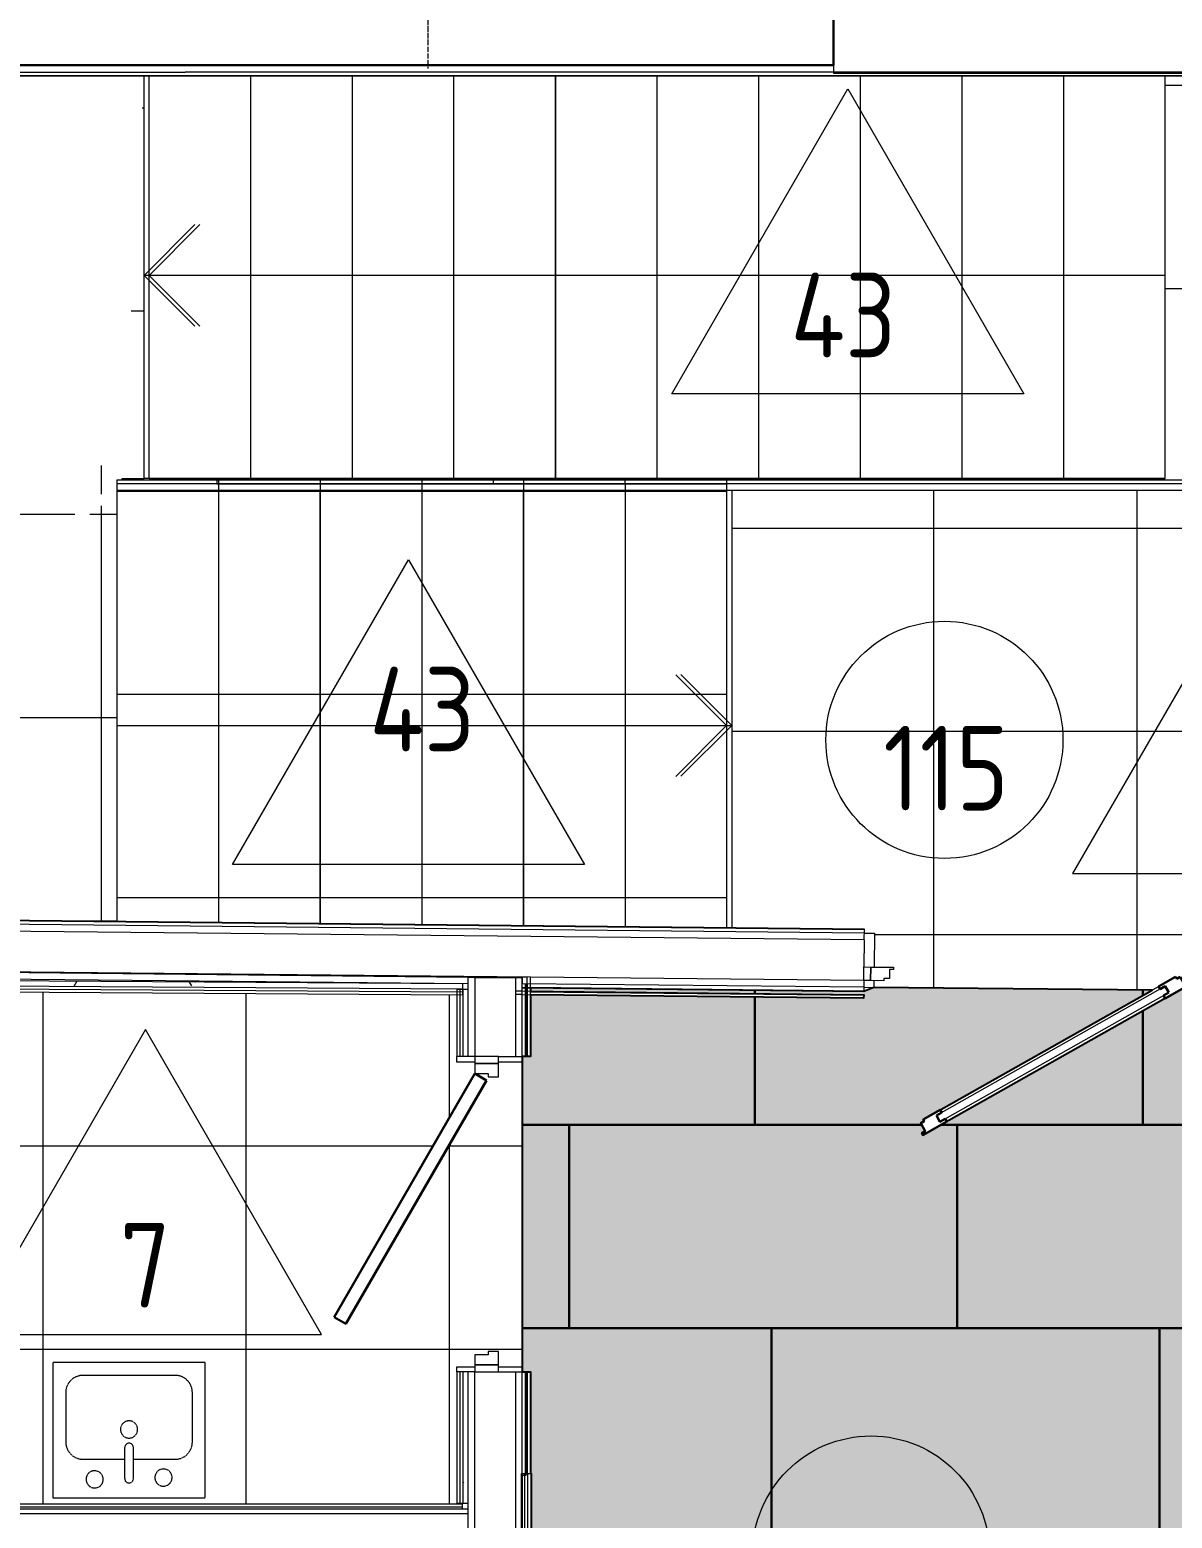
# Model space of a CAD drawing. Header units: millimetres. Extents: x -12447 to 83753, y -46415 to 46712.
# Drawn here: x 12426 to 15799, y 15814 to 20207 of the extents above; entities that cross this region are included whole.
import ezdxf
from ezdxf.xclip import XClip

# ---------------------------------------------------------------- set-up
doc = ezdxf.new("R2010")
doc.units = ezdxf.units.MM
doc.header["$XCLIPFRAME"] = 2
doc.linetypes.add('200_ШТРИХ_ш1п0_6_', pattern=[1.6, 1, -0.6])
doc.linetypes.add('ADSK_Штрихпунктирная 2 точки_ш15 п1_5 п1_5 п1_5', pattern=[19.5, 15, -1.5, 0, -1.5, 0, -1.5])
doc.layers.add('1_Сущ. кусты', color=7, linetype='Continuous')
for name, color, linetype, lineweight in [('Двери', 7, 'Continuous', 9), ('Лестницы', 7, 'Continuous', 9), ('Марки', 7, 'Continuous', 20), ('Марки помещений', 7, 'Continuous', 20), ('Перекрытие', 7, 'Continuous', 18), ('Перекрытие штриховка', 7, 'Continuous', 18), ('Сантехника', 7, 'Continuous', 18), ('Стены внутренние', 7, 'Continuous', 18), ('Стены наружные', 7, 'Continuous', 18), ('Стены несущие', 7, 'Continuous', 30), ('Стены отделка', 7, 'Continuous', 30), ('Стены перегородки', 7, 'Continuous', 30), ('Стены штриховка', 7, 'Continuous', 9), ('Стрелки вверх', 7, 'Continuous', 18)]:
    doc.layers.add(name, color=color, linetype=linetype, lineweight=lineweight)
doc.layers.add('Линии', color=7, linetype='Continuous', lineweight=9, true_color=0x00a600)
doc.styles.add('GOST Common_1', font='GOST_Common.ttf', dxfattribs={"width": 0.9, "height": 250})
pattern_1 = [(0, (0, 0), (406.4, 101.6), [33.528, -271.272, 33.528, -271.272, -1625.6]), (0, (0, 0), (406.4, 101.6), [-609.6, 33.528, -576.072, 33.528, -271.272, -711.2]), (0, (0, 0), (406.4, 101.6), [-1524, 33.528, -169.672, 33.528, -474.472]), (120, (152.4, 50.8), (-291.1882, 301.15272), [33.528, -271.272, 33.528, -271.272, -1625.6]), (120, (152.4, 50.8), (-291.1882, 301.15272), [-609.6, 33.528, -576.072, 33.528, -271.272, -711.2]), (120, (152.4, 50.8), (-291.1882, 301.15272), [-1524, 33.528, -169.672, 33.528, -474.472]), (240, (203.2, 254), (-115.2118, -402.75272), [33.528, -271.272, 33.528, -271.272, -1625.6]), (240, (203.2, 254), (-115.2118, -402.75272), [-609.6, 33.528, -576.072, 33.528, -271.272, -711.2]), (240, (203.2, 254), (-115.2118, -402.75272), [-1524, 33.528, -169.672, 33.528, -474.472])]
pattern_2 = [(270, (15778.7, 18882.26), (600, 4e-14), []), (0, (15778.7, 18882.26), (0, 600), [])]
pattern_3 = [(90, (12683.7, 18845.37), (-600, 4e-14), []), (180, (12683.7, 18845.37), (-7e-14, -600), [])]

# ---------------------------------------------------------------- blocks, each defined once
blk = doc.blocks.new('AC_Дверь_Однопольная_Деревянная - 900х2100Н композитная Д-22л-3421820-План полов 1-го этажа')
at = {"layer": 'Двери', "lineweight": 30}
for p, q in [((-303.8, 475), (-323.8, 440.4)), ((-323.8, 440.4), (395, 25.4)), ((415, 60), (-303.8, 475)), ((395, 25.4), (415, 60))]:
    blk.add_line(p, q, dxfattribs=at)
at = {"layer": 'Двери'}
for p, q in [((-445, 60), (-465, 60)), ((-465, 60), (-465, -10)), ((-415, 60), (-445, 60)), ((-445, 60), (-445, -10)), ((-445, -10), (-445, 60)), ((-415, 20), (-415, 60)), ((445, 60), (415, 60)), ((415, 60), (415, 20)), ((445, -10), (445, 60)), ((465, 60), (445, 60)), ((445, 60), (445, -10)), ((465, -10), (465, 60)), ((-405, 20), (-415, 20)), ((-405, -10), (-405, 20)), ((415, 20), (405, 20)), ((405, 20), (405, -10)), ((-465, -10), (-445, -10)), ((-445, -10), (-405, -10)), ((405, -10), (445, -10)), ((445, -10), (465, -10))]:
    blk.add_line(p, q, dxfattribs=at)
blk = doc.blocks.new('Sink - Kitchen _11_ - 450 x 400mm-658719-План полов 1-го этажа')
at = {"layer": 'Сантехника', "linetype": '200_ШТРИХ_ш1п0_6_'}
for p, q in [((240.7, 202.3), (-209.3, 202.3)), ((-209.3, 202.3), (-209.3, -197.7)), ((-209.3, 202.3), (-209.3, -197.7)), ((240.7, 202.3), (-209.3, 202.3)), ((240.7, -197.7), (240.7, 202.3)), ((240.7, -197.7), (240.7, 202.3)), ((3, 145.2), (3, 53.1)), ((28.4, 145.2), (28.4, 53.1)), ((3, 88), (-120.4, 88)), ((151.8, 88), (28.4, 88)), ((-171.2, 37.2), (-171.2, -108.8)), ((202.6, -108.8), (202.6, 37.2)), ((-120.4, -159.6), (151.8, -159.6)), ((-209.3, -197.7), (240.7, -197.7)), ((-209.3, -197.7), (240.7, -197.7))]:
    blk.add_line(p, q, dxfattribs=at)
for centre, radius, start, end in [((-85.9, 142.1), 25.4, 360, 180), ((-85.9, 142.1), 25.4, 180, 0), ((15.7, 145.2), 12.7, 360, 180), ((117.3, 147.3), 25.4, 360, 180), ((117.3, 147.3), 25.4, 180, 0), ((-120.4, 37.2), 50.8, 90, 180), ((151.8, 37.2), 50.8, 360, 90), ((15.7, 53.1), 12.7, 180, 0), ((15.7, 0), 25.4, 360, 180), ((15.7, 0), 25.4, 180, 0), ((-120.4, -108.8), 50.8, 180, 270), ((151.8, -108.8), 50.8, 270, 0)]:
    blk.add_arc(centre, radius, start, end, dxfattribs=at)
blk = doc.blocks.new('АС_Дверь_Однопольная_Алюминиевая - 1030х2200 алюм ост с мат_плёнкой Д19л-6262971-План полов 1-го этажа')
at = {"layer": 'Двери'}
for p, q in [((-390, -20), (-390, -60)), ((-370, -20), (-390, -20)), ((-370, -60), (-370, -20)), ((-303, -20), (-370, -20)), ((-370, -20), (-370, -60)), ((-314.5, -53.5), (-314.5, -26.5)), ((-314.5, -26.5), (-303, -26.5)), ((-303, -26.5), (-303, -20)), ((620, -20), (553, -20)), ((553, -20), (553, -26.5)), ((553, -26.5), (564.5, -26.5)), ((564.5, -26.5), (564.5, -53.5)), ((640, -20), (620, -20)), ((620, -20), (620, -60)), ((620, -60), (620, -20)), ((640, -60), (640, -20)), ((-390, -60), (-370, -60)), ((-370, -60), (-331, -60)), ((-331, -60), (-331, -53.5)), ((-331, -53.5), (-314.5, -53.5)), ((-261.1, -86.5), (-250.3, -67.9)), ((411, -474.5), (-261.1, -86.5)), ((-250.3, -67.9), (421.7, -455.9)), ((410.6, -439.1), (-230.2, -69.1)), ((564.5, -53.5), (581, -53.5)), ((581, -53.5), (581, -60)), ((581, -60), (620, -60)), ((620, -60), (640, -60)), ((-250.2, -103.8), (390.6, -473.8)), ((421.7, -455.9), (411, -474.5))]:
    blk.add_line(p, q, dxfattribs=at)
at = {"layer": 'Двери', "lineweight": 30}
for p, q in [((-293.7, -40), (-307.2, -63.4)), ((-283.7, -45.7), (-293.7, -40)), ((-280.5, -40.1), (-283.7, -45.7)), ((-230.2, -69.1), (-280.5, -40.1)), ((-317.1, -57.6), (-320.4, -63.3)), ((-320.4, -63.3), (-250.2, -103.8)), ((-307.2, -63.4), (-317.1, -57.6)), ((-250.3, -67.9), (-261.1, -86.5)), ((-261.1, -86.5), (-245.5, -95.5)), ((-234.7, -76.9), (-250.3, -67.9)), ((-230.2, -69.1), (-234.7, -76.9)), ((-245.5, -95.5), (-250.2, -103.8)), ((410.6, -439.1), (406.1, -446.9)), ((460.9, -468.1), (410.6, -439.1)), ((395.4, -465.5), (390.6, -473.8)), ((390.6, -473.8), (460.8, -514.3)), ((411, -474.5), (395.4, -465.5)), ((406.1, -446.9), (421.7, -455.9)), ((421.7, -455.9), (411, -474.5)), ((454.1, -502.9), (467.6, -479.5)), ((457.6, -473.7), (460.9, -468.1)), ((467.6, -479.5), (457.6, -473.7)), ((464, -508.6), (454.1, -502.9)), ((460.8, -514.3), (464, -508.6))]:
    blk.add_line(p, q, dxfattribs=at)
blk = doc.blocks.new('АС_Дверь_Однопольная_Алюминиевая - 1000х2200 алюм ост Д27пр EIW30-6941240-План полов 1-го этажа')
at = {"layer": 'Двери'}
for p, q in [((-390, -20), (-370, -20)), ((-390, -60), (-390, -20)), ((-370, -20), (-370, -60)), ((-370, -20), (-303, -20)), ((-370, -60), (-370, -20)), ((-314.5, -26.5), (-314.5, -53.5)), ((-303, -26.5), (-314.5, -26.5)), ((-303, -20), (-303, -26.5)), ((553, -20), (620, -20)), ((553, -26.5), (553, -20)), ((564.5, -26.5), (553, -26.5)), ((564.5, -53.5), (564.5, -26.5)), ((620, -20), (640, -20)), ((620, -60), (620, -20)), ((620, -20), (620, -60)), ((640, -20), (640, -60)), ((-370, -60), (-390, -60)), ((-331, -60), (-370, -60)), ((-331, -53.5), (-331, -60)), ((-314.5, -53.5), (-331, -53.5)), ((500.3, -67.9), (-171.7, -455.9)), ((-161, -474.5), (511.1, -86.5)), ((-160.6, -439.1), (480.2, -69.1)), ((511.1, -86.5), (500.3, -67.9)), ((581, -53.5), (564.5, -53.5)), ((581, -60), (581, -53.5)), ((620, -60), (581, -60)), ((640, -60), (620, -60)), ((500.2, -103.8), (-140.6, -473.8)), ((-171.7, -455.9), (-161, -474.5))]:
    blk.add_line(p, q, dxfattribs=at)
at = {"layer": 'Двери', "lineweight": 30}
for p, q in [((480.2, -69.1), (530.5, -40.1)), ((530.5, -40.1), (533.7, -45.7)), ((533.7, -45.7), (543.7, -40)), ((543.7, -40), (557.2, -63.4)), ((480.2, -69.1), (484.7, -76.9)), ((484.7, -76.9), (500.3, -67.9)), ((511.1, -86.5), (495.5, -95.5)), ((570.4, -63.3), (500.2, -103.8)), ((500.3, -67.9), (511.1, -86.5)), ((557.2, -63.4), (567.1, -57.6)), ((567.1, -57.6), (570.4, -63.3)), ((495.5, -95.5), (500.2, -103.8)), ((-210.9, -468.1), (-160.6, -439.1)), ((-160.6, -439.1), (-156.1, -446.9)), ((-217.6, -479.5), (-207.6, -473.7)), ((-204.1, -502.9), (-217.6, -479.5)), ((-207.6, -473.7), (-210.9, -468.1)), ((-140.6, -473.8), (-210.8, -514.3)), ((-156.1, -446.9), (-171.7, -455.9)), ((-171.7, -455.9), (-161, -474.5)), ((-161, -474.5), (-145.4, -465.5)), ((-145.4, -465.5), (-140.6, -473.8)), ((-214, -508.6), (-204.1, -502.9)), ((-210.8, -514.3), (-214, -508.6))]:
    blk.add_line(p, q, dxfattribs=at)
blk = doc.blocks.new('ADSK_Марка_Помещение_ОдноЗначение - Номер-159740-План полов 1-го этажа')
at = {"layer": 'Марки помещений'}
blk.add_circle((0, 0), 3.5, dxfattribs=at)
blk = doc.blocks.new('ADSK_Марка_ПерекрытиеПол - Экземпляр_Отделка пола-158379-План полов 1-го этажа')
at = {"layer": 'Марки', "color": 1, "true_color": 0xff0000}
for p, q in [((0, 9), (-5.196, 0)), ((5.196, 0), (0, 9)), ((-5.196, 0), (5.196, 0))]:
    blk.add_line(p, q, dxfattribs=at)
blk = doc.blocks.new('6')
at = {"layer": '1_Сущ. кусты', "true_color": 0xdddddd, "transparency": 33554661}
h = blk.add_hatch(color=254, dxfattribs=at)
h.dxf.hatch_style = 1
h.paths.add_polyline_path([(-5918.7, 51319.5), (-5918.7, 51919.5), (-7064.2, 51919.5), (-7064.2, 51319.5)])
h.paths.add_polyline_path([(-6017.6, 53719.5), (-6017.6, 54319.5), (-7163.1, 54319.5), (-7163.1, 53719.5)])
h.paths.add_polyline_path([(-5968.1, 52519.5), (-5968.1, 53119.5), (-7113.7, 53119.5), (-7113.7, 52519.5)])
h.paths.add_polyline_path([(-788.6, 51919.5), (-788.6, 52519.5), (-1934.1, 52519.5), (-1934.1, 51919.5)])
h.paths.add_polyline_path([(-838, 53119.5), (-838, 53719.5), (-1983.6, 53719.5), (-1983.6, 53119.5)])
h = blk.add_hatch(color=254, dxfattribs=at)
h.dxf.hatch_style = 1
h.paths.add_polyline_path([(-5370.6, 51919.5), (-5370.6, 52519.5), (-6516.2, 52519.5), (-6516.2, 51919.5)])
h.paths.add_polyline_path([(-4773.1, 51319.5), (-4773.1, 51919.5), (-5918.7, 51919.5), (-5918.7, 51319.5)])
h.paths.add_polyline_path([(-4872.1, 53719.5), (-4872.1, 54319.5), (-6017.6, 54319.5), (-6017.6, 53719.5)])
h.paths.add_polyline_path([(-5420.1, 53119.5), (-5420.1, 53719.5), (-6565.6, 53719.5), (-6565.6, 53119.5)])
h.paths.add_polyline_path([(-3726.6, 53719.5), (-3726.6, 54319.5), (-4872.1, 54319.5), (-4872.1, 53719.5)])
h.paths.add_polyline_path([(-3129.1, 53119.5), (-3129.1, 53719.5), (-4274.6, 53719.5), (-4274.6, 53119.5)])
h.paths.add_polyline_path([(-4274.6, 53119.5), (-4274.6, 53719.5), (-5420.1, 53719.5), (-5420.1, 53119.5)])
h.paths.add_polyline_path([(-3677.1, 52519.5), (-3677.1, 53119.5), (-4822.6, 53119.5), (-4822.6, 52519.5)])
h.paths.add_polyline_path([(-4822.6, 52519.5), (-4822.6, 53119.5), (-5968.1, 53119.5), (-5968.1, 52519.5)])
h.paths.add_polyline_path([(-4225.1, 51919.5), (-4225.1, 52519.5), (-5370.6, 52519.5), (-5370.6, 51919.5)])
h.paths.add_polyline_path([(-2581.1, 53719.5), (-2581.1, 54319.5), (-3726.6, 54319.5), (-3726.6, 53719.5)])
h.paths.add_polyline_path([(-1435.5, 53719.5), (-1435.5, 54319.5), (-2581.1, 54319.5), (-2581.1, 53719.5)])
h.paths.add_polyline_path([(-1983.6, 53119.5), (-1983.6, 53719.5), (-3129.1, 53719.5), (-3129.1, 53119.5)])
h.paths.add_polyline_path([(-1386.1, 52519.5), (-1386.1, 53119.5), (-2531.6, 53119.5), (-2531.6, 52519.5)])
h.paths.add_polyline_path([(-2531.6, 52519.5), (-2531.6, 53119.5), (-3677.1, 53119.5), (-3677.1, 52519.5)])
h.paths.add_polyline_path([(-1934.1, 51919.5), (-1934.1, 52519.5), (-3079.6, 52519.5), (-3079.6, 51919.5)])
h.paths.add_polyline_path([(-3079.6, 51919.5), (-3079.6, 52519.5), (-4225.1, 52519.5), (-4225.1, 51919.5)])
h.paths.add_polyline_path([(-2482.1, 51319.5), (-2482.1, 51919.5), (-3627.6, 51919.5), (-3627.6, 51319.5)])
h.paths.add_polyline_path([(-1336.6, 51319.5), (-1336.6, 51919.5), (-2482.1, 51919.5), (-2482.1, 51319.5)])
h.paths.add_polyline_path([(-3627.6, 51319.5), (-3627.6, 51919.5), (-4773.1, 51919.5), (-4773.1, 51319.5)])
at = {"color": 8, "true_color": 0x787878}
for points in [[(-5420.1, 53119.5), (-5420.1, 53719.5), (-6565.6, 53719.5), (-6565.6, 53119.5)], [(-4274.6, 53119.5), (-4274.6, 53719.5), (-5420.1, 53719.5), (-5420.1, 53119.5)], [(-3129.1, 53119.5), (-3129.1, 53719.5), (-4274.6, 53719.5), (-4274.6, 53119.5)], [(-5968.1, 52519.5), (-5968.1, 53119.5), (-7113.7, 53119.5), (-7113.7, 52519.5)], [(-4822.6, 52519.5), (-4822.6, 53119.5), (-5968.1, 53119.5), (-5968.1, 52519.5)], [(-3677.1, 52519.5), (-3677.1, 53119.5), (-4822.6, 53119.5), (-4822.6, 52519.5)], [(-5370.6, 51919.5), (-5370.6, 52519.5), (-6516.2, 52519.5), (-6516.2, 51919.5)], [(-4225.1, 51919.5), (-4225.1, 52519.5), (-5370.6, 52519.5), (-5370.6, 51919.5)], [(-3079.6, 51919.5), (-3079.6, 52519.5), (-4225.1, 52519.5), (-4225.1, 51919.5)]]:
    blk.add_lwpolyline(points, close=True, dxfattribs=at)

msp = doc.modelspace()

# ---------------------------------------------------------------- hatches: boundary and pattern name
at = {"layer": 'Лестницы', "true_color": 0x787878}
h = msp.add_hatch(dxfattribs=at)
h.set_pattern_fill('FP_117', color=8, style=0, pattern_type=2)
h.set_pattern_definition(pattern_2)
h.paths.add_polyline_path([(13078.675, 18882.26), (13078.675, 20070.525), (12778.675, 20070.525), (12778.675, 18882.26)])
h = msp.add_hatch(dxfattribs=at)
h.set_pattern_fill('FP_117', color=8, style=0, pattern_type=2)
h.set_pattern_definition(pattern_2)
h.paths.add_polyline_path([(13378.675, 18882.26), (13378.675, 20070.525), (13078.675, 20070.525), (13078.675, 18882.26)])
h = msp.add_hatch(dxfattribs=at)
h.set_pattern_fill('FP_117', color=8, style=0, pattern_type=2)
h.set_pattern_definition(pattern_2)
h.paths.add_polyline_path([(13678.675, 18882.26), (13678.675, 20070.525), (13378.675, 20070.525), (13378.675, 18882.26)])
h = msp.add_hatch(dxfattribs=at)
h.set_pattern_fill('FP_117', color=8, style=0, pattern_type=2)
h.set_pattern_definition(pattern_2)
h.paths.add_polyline_path([(13978.675, 18882.26), (13978.675, 20070.525), (13678.675, 20070.525), (13678.675, 18882.26), (13908.171, 18882.26)])
h = msp.add_hatch(dxfattribs=at)
h.set_pattern_fill('FP_117', color=8, style=0, pattern_type=2)
h.set_pattern_definition(pattern_2)
h.paths.add_polyline_path([(13978.675, 18882.26), (14278.675, 18882.26), (14278.675, 20070.525), (13978.675, 20070.525), (13978.675, 19307.344)])
h = msp.add_hatch(dxfattribs=at)
h.set_pattern_fill('FP_117', color=8, style=0, pattern_type=2)
h.set_pattern_definition(pattern_2)
h.paths.add_polyline_path([(14278.675, 18882.26), (14578.675, 18882.26), (14578.675, 20070.525), (14278.675, 20070.525), (14278.675, 19041.654)])
h = msp.add_hatch(dxfattribs=at)
h.set_pattern_fill('FP_117', color=8, style=0, pattern_type=2)
h.set_pattern_definition(pattern_2)
h.paths.add_polyline_path([(14578.675, 18882.26), (14878.675, 18882.26), (14878.675, 20070.525), (14578.675, 20070.525), (14578.675, 19939.581)])
h = msp.add_hatch(dxfattribs=at)
h.set_pattern_fill('FP_117', color=8, style=0, pattern_type=2)
h.set_pattern_definition(pattern_2)
h.paths.add_polyline_path([(14918.426, 18882.26), (15178.675, 18882.26), (15178.675, 20070.525), (14878.675, 20070.525), (14878.675, 18882.26)])
h = msp.add_hatch(dxfattribs=at)
h.set_pattern_fill('FP_117', color=8, style=0, pattern_type=2)
h.set_pattern_definition(pattern_2)
h.paths.add_polyline_path([(15446.041, 18882.26), (15478.675, 18882.26), (15478.675, 20070.525), (15178.675, 20070.525), (15178.675, 18882.26)])
h = msp.add_hatch(dxfattribs=at)
h.set_pattern_fill('FP_117', color=8, style=0, pattern_type=2)
h.set_pattern_definition(pattern_2)
h.paths.add_polyline_path([(15580.446, 18882.26), (15778.675, 18882.26), (15778.675, 20070.525), (15478.675, 20070.525), (15478.675, 18882.26)])
h = msp.add_hatch(dxfattribs=at)
h.set_pattern_fill('FP_119', color=8, style=0, pattern_type=2)
h.set_pattern_definition(pattern_3)
h.paths.add_polyline_path([(12983.675, 17572.313), (12983.675, 18845.367), (12683.675, 18845.367), (12683.675, 17575.377), (12698.675, 17575.224)])
h = msp.add_hatch(dxfattribs=at)
h.set_pattern_fill('FP_119', color=8, style=0, pattern_type=2)
h.set_pattern_definition(pattern_3)
h.paths.add_polyline_path([(13283.675, 17569.25), (13283.675, 18845.367), (12983.675, 18845.367), (12983.675, 17572.313), (13072.034, 17571.411)])
h = msp.add_hatch(dxfattribs=at)
h.set_pattern_fill('FP_119', color=8, style=0, pattern_type=2)
h.set_pattern_definition(pattern_3)
h.paths.add_polyline_path([(13583.675, 17566.186), (13583.675, 18845.367), (13283.675, 18845.367), (13283.675, 17569.25)])
h = msp.add_hatch(dxfattribs=at)
h.set_pattern_fill('FP_119', color=8, style=0, pattern_type=2)
h.set_pattern_definition(pattern_3)
h.paths.add_polyline_path([(13883.675, 17563.123), (13883.675, 18845.367), (13583.675, 18845.367), (13583.675, 17566.186), (13880.01, 17563.16)])
h = msp.add_hatch(dxfattribs=at)
h.set_pattern_fill('FP_119', color=8, style=0, pattern_type=2)
h.set_pattern_definition(pattern_3)
h.paths.add_polyline_path([(14183.675, 17560.059), (14183.675, 18845.367), (13883.675, 18845.367), (13883.675, 17563.123), (13908.171, 17562.872)])
h = msp.add_hatch(dxfattribs=at)
h.set_pattern_fill('FP_119', color=8, style=0, pattern_type=2)
h.set_pattern_definition(pattern_3)
h.paths.add_polyline_path([(14483.675, 17556.995), (14483.675, 18845.367), (14183.675, 18845.367), (14183.675, 17560.059)])
at = {"layer": 'Перекрытие штриховка', "lineweight": 9, "true_color": 0x787878}
h = msp.add_hatch(dxfattribs=at)
h.set_pattern_fill('FP_116', color=8, style=0, pattern_type=2)
h.set_pattern_definition([(90, (11437.6, 18776.73), (-600, 4e-14), []), (180, (11437.6, 18776.73), (-7e-14, -600), [])])
h.paths.add_polyline_path([(12683.675, 17575.377), (12683.675, 18835.779), (10993.994, 17592.632), (12235.896, 17579.95)])
h.paths.add_polyline_path([(10989.59, 17592.677), (12673.545, 18863.297), (12683.675, 18856.653), (12683.675, 18878.815), (12698.675, 18878.815), (12698.675, 18882.26), (10849.241, 20070.525), (10815, 20070.525), (10815, 17594.46), (10970.86, 17592.868)])
h.paths.add_polyline_path([(12698.675, 18845.367), (12698.675, 18846.815), (12696.707, 18845.367)])
h.paths.add_polyline_path([(12763.675, 18882.26), (12763.04, 20070.525), (12698.675, 18882.26), (12746.852, 18882.26)])
h = msp.add_hatch(dxfattribs=at)
h.set_pattern_fill('FP_106', color=8, style=0, pattern_type=2)
h.set_pattern_definition([(270, (18681.7, 18843.45), (600, 4e-14), []), (0, (18681.7, 18843.45), (0, 600), [])])
h.paths.add_polyline_path([(17370.108, 18878.815), (17370.397, 18878.815), (17370.397, 20070.525), (15778.675, 20070.525), (15778.675, 18882.26), (15748.378, 18882.26), (15748.334, 18878.815), (17252.722, 18878.815)])
h = msp.add_hatch(dxfattribs=at)
h.set_pattern_fill('FP_118', color=8, style=0, pattern_type=2)
h.set_pattern_definition([(270, (16295.4, 18736.06), (600, 4e-14), []), (0, (16295.4, 18736.06), (0, 600), [])])
h.paths.add_polyline_path([(17780.397, 17523.33), (17782.397, 17521.309), (17782.397, 17523.309)])
h.paths.add_polyline_path([(15918.374, 17370.335), (15918.374, 17390.334), (15859.582, 17390.937), (15859.582, 17397.437), (15843.149, 17397.605), (15843.149, 17424.606), (15831.925, 17424.721), (15831.991, 17431.221), (15918.987, 17430.332), (15920.131, 17542.326), (17780.397, 17523.33), (17780.397, 18846.815), (14498.675, 18846.815), (14498.675, 17556.842), (14890.184, 17552.844), (14890.184, 17540.844), (14920.06, 17540.538), (14919.856, 17440.535), (14976.036, 17439.962), (14975.97, 17433.462), (14964.469, 17433.462), (14964.195, 17406.581), (14947.694, 17406.581), (14947.629, 17400.25), (14918.628, 17400.25), (14918.631, 17380.547), (15739.742, 17372.16), (15809.247, 17411.329), (15812.432, 17405.681), (15822.449, 17411.329), (15835.71, 17387.81), (15845.727, 17393.458), (15848.92, 17387.796), (15819.738, 17371.343), (15918.272, 17370.339)])
h = msp.add_hatch(dxfattribs=at)
h.set_pattern_fill('FP_90', color=8, style=0, pattern_type=2)
h.set_pattern_definition([(0, (9465, 11512.5), (0, 600), []), (90, (9465, 11512.5), (-600, 4e-14), [])])
h.paths.add_polyline_path([(13740, 17126.151), (13774.641, 17106.151), (13359.641, 16387.35), (13325, 16407.35), (13706.675, 17068.431)])
h.paths.add_polyline_path([(10827.5, 15855.182), (13687, 15855.182), (13687, 16260.182), (13740, 16260.182), (13740, 16296.151), (13780, 16296.151), (13780, 16306.151), (13810, 16306.151), (13810, 16260.182), (13880, 16260.182), (13880, 17160.182), (13810, 17160.182), (13810, 17116.151), (13780, 17116.151), (13780, 17126.151), (13740, 17126.151), (13740, 17160.182), (13687, 17160.182), (13687, 17358.4), (10798, 17376.969), (10798, 15856.682), (10765, 15856.682), (10765, 15855.182), (10798, 15855.182)])
h.paths.add_polyline_path([(12494.4, 15873.382), (12494.4, 16273.382), (12944.4, 16273.382), (12944.4, 15873.382)])
h.paths.add_polyline_path([(10827.5, 15905.182), (10827.5, 16635.182), (11557.5, 16635.182), (11557.5, 15905.182), (11108.21, 15905.182)])
h.paths.add_polyline_path([(10781.5, 17393.576), (10781.452, 17394.853), (10765, 17394.432), (10765, 17393.576), (10781.452, 17393.576)])
at = {"layer": 'Стены внутренние', "lineweight": 9}
h = msp.add_hatch(dxfattribs=at)
h.set_pattern_fill('FP_6', color=256, style=0, pattern_type=2)
h.set_pattern_definition(pattern_1)
h.paths.add_polyline_path([(13703.51, 17376.295), (13703.606, 17391.294), (10781.606, 17410.075), (10781.51, 17395.076), (13687, 17376.401)])
h = msp.add_hatch(dxfattribs=at)
h.set_pattern_fill('FP_6', color=256, style=0, pattern_type=2)
h.set_pattern_definition(pattern_1)
h.paths.add_polyline_path([(13705, 15856.682), (13720, 15856.682), (13720, 16246.151), (13705, 16246.151)])
h.paths.add_polyline_path([(13705, 17176.151), (13720, 17176.151), (13720, 17374.795), (13705, 17374.451), (13705, 17234.648)])

# ---------------------------------------------------------------- linework, layer by layer
at = {"color": 8, "true_color": 0x787878}
msp.add_lwpolyline([(15819.738, 17371.343), (15063.2, 16944.796), (15060.008, 16950.458), (15070.025, 16956.106), (15056.765, 16979.625), (15066.782, 16985.273), (15063.59, 16990.935), (15739.742, 17372.16), (14918.426, 17380.547), (14888.236, 17368.854), (13905, 17378.895), (13905, 17368.895), (14888.203, 17358.854), (14888.038, 17348.855), (13905, 17358.894), (13905, 17176.151), (13895, 17176.151), (13895, 17358.996), (13892, 17359.027), (13892, 17176.151), (13880, 17176.151), (13880, 16246.151), (13892, 16246.151), (13892, 15946.151), (13895, 15946.151), (13895, 16246.151), (13905, 16246.151), (13905, 15946.151), (13906.173, 15946.151), (13906.173, 15146.151)], dxfattribs=at)
at = {"layer": 'Лестницы'}
for p, q in [((12763.675, 18882.26), (12763.675, 20070.525)), ((12763.675, 18882.26), (12763.675, 20070.525)), ((12778.675, 18882.26), (12778.675, 20070.525)), ((13078.675, 18882.26), (13078.675, 20070.525)), ((13078.675, 18882.26), (13078.675, 20070.525)), ((13378.675, 18882.26), (13378.675, 20070.525)), ((13378.675, 18882.26), (13378.675, 20070.525)), ((13678.675, 18882.26), (13678.675, 20070.525)), ((13678.675, 18882.26), (13678.675, 20070.525)), ((13978.675, 18882.26), (13978.675, 20070.525)), ((13978.675, 18882.26), (13978.675, 20070.525)), ((14278.675, 18882.26), (14278.675, 20070.525)), ((14278.675, 18882.26), (14278.675, 20070.525)), ((14578.675, 18882.26), (14578.675, 20070.525)), ((14578.675, 18882.26), (14578.675, 20070.525)), ((14878.675, 18882.26), (14878.675, 20070.525)), ((14878.675, 18882.26), (14878.675, 20070.525)), ((15178.675, 18882.26), (15178.675, 20070.525)), ((15178.675, 18882.26), (15178.675, 20070.525)), ((15478.675, 18882.26), (15478.675, 20070.525)), ((15478.675, 18882.26), (15478.675, 20070.525)), ((15778.675, 18882.26), (15778.675, 20070.525)), ((15778.675, 18882.26), (15778.675, 20070.525)), ((12698.675, 18882.26), (12763.675, 18882.26)), ((12698.675, 18878.815), (12698.675, 18882.26)), ((12778.675, 18882.26), (12763.675, 18882.26)), ((13078.675, 18882.26), (12778.675, 18882.26)), ((13378.675, 18882.26), (13078.675, 18882.26)), ((13678.675, 18882.26), (13378.675, 18882.26)), ((13978.675, 18882.26), (13678.675, 18882.26)), ((14278.675, 18882.26), (13978.675, 18882.26)), ((14578.675, 18882.26), (14278.675, 18882.26)), ((14878.675, 18882.26), (14578.675, 18882.26)), ((15178.675, 18882.26), (14878.675, 18882.26)), ((15478.675, 18882.26), (15178.675, 18882.26)), ((15778.675, 18882.26), (15478.675, 18882.26)), ((12683.675, 18845.367), (12683.675, 17575.377)), ((12683.675, 18845.367), (12983.675, 18845.367)), ((12683.675, 18845.367), (12683.675, 17575.377)), ((12698.675, 18846.815), (12698.675, 18845.367)), ((12698.675, 18846.815), (12698.675, 18845.367)), ((12983.675, 18845.367), (13283.675, 18845.367)), ((12983.675, 18845.367), (12983.675, 17572.313)), ((12983.675, 18845.367), (12983.675, 17572.313)), ((12998.675, 18846.815), (12998.675, 18845.367)), ((12998.675, 18846.815), (12998.675, 18845.367)), ((13283.675, 18845.367), (13583.675, 18845.367)), ((13283.675, 18845.367), (13283.675, 17569.25)), ((13283.675, 18845.367), (13283.675, 17569.25)), ((13298.675, 18846.815), (13298.675, 18845.367)), ((13298.675, 18846.815), (13298.675, 18845.367)), ((13583.675, 18845.367), (13883.675, 18845.367)), ((13583.675, 18845.367), (13583.675, 17566.186)), ((13583.675, 18845.367), (13583.675, 17566.186)), ((13598.675, 18846.815), (13598.675, 18845.367)), ((13598.675, 18846.815), (13598.675, 18845.367)), ((13883.675, 18845.367), (14183.675, 18845.367)), ((13883.675, 18845.367), (13883.675, 17563.123)), ((13883.675, 18845.367), (13883.675, 17563.123)), ((13898.675, 18846.815), (13898.675, 18845.367)), ((13898.675, 18846.815), (13898.675, 18845.367)), ((14183.675, 18845.367), (14483.675, 18845.367)), ((14183.675, 18845.367), (14183.675, 17560.059)), ((14183.675, 18845.367), (14183.675, 17560.059)), ((14198.675, 18846.815), (14198.675, 18845.367)), ((14198.675, 18846.815), (14198.675, 18845.367)), ((14483.675, 18845.367), (14483.675, 17556.995))]:
    msp.add_line(p, q, dxfattribs=at)
at = {"layer": 'Линии', "color": 7, "linetype": 'ADSK_Штрихпунктирная 2 точки_ш15 п1_5 п1_5 п1_5'}
msp.add_line((13601.859, 20432.525), (13601.859, 20092.525), dxfattribs=at)
at = {"layer": 'Линии', "color": 1, "true_color": 0xff0000}
for p, q in [((14321.467, 19132.693), (14841.082, 20032.693)), ((14841.082, 20032.693), (15360.697, 19132.693)), ((15360.697, 19132.693), (14321.467, 19132.693)), ((13024.541, 17742.942), (13544.156, 18642.942)), ((13544.156, 18642.942), (14063.772, 17742.942)), ((14063.772, 17742.942), (13024.541, 17742.942))]:
    msp.add_line(p, q, dxfattribs=at)
at = {"layer": 'Перекрытие'}
for p, q in [((12763.675, 18882.26), (12763.675, 20070.525)), ((12698.675, 18878.815), (12698.675, 18882.26)), ((12698.675, 18882.26), (12763.675, 18882.26)), ((15748.378, 18882.26), (15748.334, 18878.815)), ((17780.397, 18846.815), (14498.675, 18846.815)), ((14498.675, 18846.815), (14498.675, 17556.842)), ((14890.062, 17540.845), (14920.06, 17540.538)), ((14920.06, 17540.538), (14919.039, 17440.544)), ((13116.623, 17418.948), (12940.76, 17418.948)), ((14918.631, 17400.546), (14918.426, 17380.547)), ((14888.428, 17380.853), (15739.742, 17372.16)), ((13687, 17160.182), (13687, 17176.151)), ((13740, 17160.182), (13687, 17160.182)), ((13880, 17160.182), (13810, 17160.182)), ((13880, 17176.151), (13880, 16246.151)), ((13687, 16246.151), (13687, 16260.182)), ((13687, 16260.182), (13740, 16260.182)), ((13810, 16260.182), (13880, 16260.182)), ((13687, 15855.182), (13687, 15856.682))]:
    msp.add_line(p, q, dxfattribs=at)
at = {"layer": 'Стены внутренние'}
for p, q in [((16509.53, 20082.525), (14799.53, 20082.525)), ((12683.675, 18866.815), (12683.675, 18846.815)), ((12978.48, 18866.815), (14483.675, 18866.815)), ((12983.675, 18866.815), (12983.675, 18846.815)), ((13283.675, 18866.815), (13283.675, 18846.815)), ((13583.675, 18866.815), (13583.675, 18846.815)), ((13883.675, 18866.815), (13883.675, 18846.815)), ((14183.675, 18866.815), (14183.675, 18846.815)), ((14483.675, 18866.815), (14483.675, 18846.815)), ((12983.675, 18846.815), (12683.675, 18846.815)), ((14498.675, 18846.815), (12983.675, 18846.815))]:
    msp.add_line(p, q, dxfattribs=at)
at = {"layer": 'Стены наружные'}
for p, q in [((14799.53, 20079.484), (16509.53, 20079.484)), ((12683.675, 18878.815), (12978.48, 18878.815)), ((12683.675, 18878.815), (12683.675, 18866.815)), ((12978.48, 18866.815), (12683.675, 18866.815)), ((12978.48, 18878.815), (13794.667, 18878.815)), ((12978.48, 18878.815), (12978.48, 18866.815)), ((13794.667, 18866.815), (12978.48, 18866.815)), ((12983.675, 18878.815), (12983.675, 18866.815)), ((13283.675, 18878.815), (13283.675, 18866.815)), ((13583.675, 18878.815), (13583.675, 18866.815)), ((13794.667, 18878.815), (17370.397, 18878.815)), ((13794.667, 18878.815), (13794.667, 18866.815)), ((17370.397, 18866.815), (13794.667, 18866.815)), ((13883.675, 18878.815), (13883.675, 18866.815)), ((14183.675, 18866.815), (14183.675, 18878.815)), ((14483.675, 18878.815), (14483.675, 18866.815))]:
    msp.add_line(p, q, dxfattribs=at)
at = {"layer": 'Стены несущие'}
for p, q in [((14799.53, 20102.525), (14799.53, 20352.525)), ((11812.006, 20102.525), (14799.53, 20102.525))]:
    msp.add_line(p, q, dxfattribs=at)
at = {"layer": 'Стены отделка', "lineweight": 9}
for p, q in [((14799.53, 20082.525), (12884.689, 20082.525)), ((14799.53, 20102.525), (14799.53, 20079.484)), ((17485.397, 20070.525), (10777, 20070.525)), ((14890.184, 17552.844), (10777, 17594.848)), ((14889.857, 17520.846), (14890.184, 17552.844)), ((13719.809, 17391.147), (10749.734, 17420.882)), ((10749.934, 17440.881), (13720.01, 17411.146)), ((13703.606, 17391.294), (10781.606, 17410.075)), ((13720.01, 17411.146), (13719.809, 17391.147)), ((13720, 17410.182), (13720, 17374.795)), ((13740, 17410.182), (13720, 17410.182)), ((13860, 17410.182), (13880, 17410.182)), ((13880.01, 17411.152), (13879.806, 17391.153)), ((13880, 17391.151), (13880, 17410.182)), ((14888.632, 17400.852), (14888.305, 17368.854)), ((10781.394, 17377.076), (13703.394, 17358.295)), ((13687, 17374.795), (13687, 17176.151)), ((13720, 17374.795), (13687, 17374.795)), ((13703.606, 17391.294), (13703.394, 17358.295)), ((13879.806, 17391.153), (13880, 17391.151)), ((13880, 17379.15), (14888.305, 17368.854)), ((14888.203, 17358.854), (13880, 17369.15)), ((13880, 17359.149), (14888.101, 17348.855)), ((13892, 17176.151), (13892, 17391.029)), ((13895, 17390.998), (13895, 17176.151)), ((13905, 17176.151), (13905, 17390.896)), ((14888.203, 17358.854), (14888.101, 17348.855)), ((13740, 17176.151), (13687, 17176.151)), ((13860, 17176.151), (13892, 17176.151)), ((13895, 17176.151), (13905, 17176.151)), ((13740, 16246.151), (13687, 16246.151)), ((13687, 16246.151), (13687, 15856.682)), ((13860, 16246.151), (13892, 16246.151)), ((13892, 15941.09), (13892, 16246.151)), ((13895, 15946.151), (13895, 16246.151)), ((13895, 16246.151), (13905, 16246.151)), ((13905, 15946.151), (13905, 16246.151)), ((13878.173, 15146.151), (13878.173, 15946.151)), ((13878.173, 15946.151), (13895, 15946.151)), ((13880, 15941.09), (13880, 15146.151)), ((13880, 15941.09), (13892, 15941.09)), ((13905, 15946.151), (13906.173, 15946.151)), ((13906.173, 15946.151), (13906.173, 15146.151)), ((13720, 15840.182), (10745, 15840.182)), ((13703.5, 15855.182), (10781.5, 15855.182)), ((13720, 15856.682), (13687, 15856.682)), ((13703.5, 15840.182), (13703.5, 15855.182)), ((13720, 15856.682), (13720, 13335.639))]:
    msp.add_line(p, q, dxfattribs=at)
at = {"layer": 'Стены перегородки', "lineweight": 18}
for p, q in [((14889.857, 17520.846), (10765.367, 17562.965)), ((14889.857, 17520.846), (14889.041, 17440.85)), ((14888.632, 17400.852), (10764.142, 17442.971)), ((13740, 17410.182), (13860, 17410.182)), ((13740, 17410.182), (13740, 17176.151)), ((13860, 17410.182), (13860, 17176.151)), ((13895, 17410.999), (13880.01, 17411.152)), ((14888.632, 17400.852), (13905, 17410.897)), ((13810, 17176.151), (13860, 17176.151)), ((13740, 13335.639), (13740, 16246.151)), ((13810, 16246.151), (13860, 16246.151)), ((13860, 16246.151), (13860, 13380.682))]:
    msp.add_line(p, q, dxfattribs=at)
at = {"layer": 'Стены штриховка'}
for p, q in [((11812.006, 20082.525), (12884.689, 20082.525)), ((10775, 20072.525), (17487.397, 20072.525)), ((14890.062, 17540.845), (10765, 17582.97)), ((14890.164, 17550.844), (10775, 17592.868)), ((13895, 17390.998), (13895, 17410.999)), ((13905, 17390.896), (13905, 17410.897)), ((10781.452, 17386.076), (13703.452, 17367.295)), ((10781.51, 17395.076), (13703.51, 17376.295)), ((13696, 17374.795), (13696, 17176.151)), ((13705, 17374.795), (13705, 17176.151)), ((13720, 17374.795), (13720, 17176.151)), ((13880, 17369.15), (13860, 17369.354)), ((13880, 17359.149), (13860, 17359.354)), ((13880, 17176.151), (13880, 17391.151)), ((14888.428, 17380.853), (13880, 17391.151)), ((13880, 17381.151), (14888.326, 17370.854)), ((13890, 17176.151), (13890, 17391.049)), ((13696, 16246.151), (13696, 15856.682)), ((13705, 16246.151), (13705, 15856.682)), ((13720, 16246.151), (13720, 15856.682)), ((13880, 15941.09), (13880, 16246.151)), ((13890, 15941.09), (13890, 16246.151)), ((13888.173, 15146.151), (13888.173, 15946.151)), ((13895, 15946.151), (13905, 15946.151)), ((13897.173, 15146.151), (13897.173, 15946.151)), ((10745, 15827.182), (13720, 15827.182)), ((13703.5, 15846.182), (10781.5, 15846.182))]:
    msp.add_line(p, q, dxfattribs=at)
at = {"layer": 'Стрелки вверх'}
for p, q in [((12763.675, 19482.26), (12913.675, 19632.26)), ((12778.675, 19482.26), (12928.675, 19632.26)), ((12778.675, 19482.26), (12763.675, 19482.26)), ((12763.675, 19482.26), (12913.675, 19332.26)), ((13078.675, 19482.26), (12778.675, 19482.26)), ((12778.675, 19482.26), (12928.675, 19332.26)), ((13378.675, 19482.26), (13078.675, 19482.26)), ((13678.675, 19482.26), (13378.675, 19482.26)), ((13978.675, 19482.26), (13678.675, 19482.26)), ((14278.675, 19482.26), (13978.675, 19482.26)), ((14578.675, 19482.26), (14278.675, 19482.26)), ((14878.675, 19482.26), (14578.675, 19482.26)), ((15178.675, 19482.26), (14878.675, 19482.26)), ((15478.675, 19482.26), (15178.675, 19482.26)), ((15778.675, 19482.26), (15478.675, 19482.26)), ((14483.675, 18153.154), (14333.675, 18303.154)), ((14498.675, 18153.878), (14348.675, 18303.878)), ((12683.675, 18153.154), (12983.675, 18153.154)), ((12983.675, 18153.154), (13283.675, 18153.154)), ((13283.675, 18153.154), (13583.675, 18153.154)), ((13583.675, 18153.154), (13883.675, 18153.154)), ((13883.675, 18153.154), (14183.675, 18153.154)), ((14183.675, 18153.154), (14483.675, 18153.154)), ((14483.675, 18153.154), (14333.675, 18003.154)), ((14498.675, 18153.878), (14348.675, 18003.878)), ((14483.675, 18153.878), (14498.675, 18153.878))]:
    msp.add_line(p, q, dxfattribs=at)

# ---------------------------------------------------------------- block references
at = {"color": 8, "true_color": 0x787878}
ref = msp.add_blockref('6', (19986.991, -36145.056), dxfattribs=at)
XClip(ref).set_block_clipping_path([(-6071.9905988371, 49535.6200452779), (-5663.0313954034, 49534.7372452124), (-5663.0529818599, 49524.7372685112), (-6071.9905988371, 49525.620021979), (-6071.9905988371, 49512.6199916906), (-5663.0810442535, 49511.7372987996), (-5663.1069480014, 49499.7373267582), (-5675.9698342905, 49499.7650932365), (-5675.84822673, 48909.4917781956), (-3977.1991481063, 48906.0770402574), (-3976.0396463241, 49476.075860919), (-3970.1791029882, 49476.0828403048), (-3970.1359300751, 49496.0827937072), (-3988.3249207639, 49496.1220573845), (-3988.2990170161, 49508.1220294259), (-3853.2818236604, 49507.8305744687), (-3853.2818236604, 49520.8306047572), (-3988.2709546231, 49521.1219991375), (-3988.249368166, 49531.1219758387), (-3853.2818236604, 49530.8306280561), (-3853.2818236604, 51004.5072002601), (-3843.2818236604, 51004.5072002601), (-3843.2818236604, 49530.8090415492), (-3830.2818236604, 49530.7809790903), (-3830.2818236604, 51004.5072002601), (-3818.2818236604, 51004.5072002601), (-3818.2818236604, 51855.8661841088), (-4206.390807509, 51183.641705209), (-4212.0199726336, 51186.891705209), (-4217.7699726336, 51176.9324130655), (-4241.1526585358, 51190.4324130655), (-4246.9026585358, 51180.473120922), (-4252.5318236604, 51183.723120922), (-3818.2818236604, 51935.8661841088), (-3818.2818236604, 52034.5072002601), (-3830.2818236604, 52034.5072002601), (-3830.2818236604, 53480.9561837059), (-3843.2818236604, 53481.088938536), (-3843.2818236604, 52034.5072002601), (-3853.2818236604, 52034.5072002601), (-3853.2818236604, 53481.1910576361), (-4068.9431621641, 53483.3933718166), (-4068.8410483883, 53493.3928504418), (-3853.2818236604, 53491.191579038), (-3853.2818236604, 53501.1921004399), (-4068.7389346125, 53503.3923290671), (-4068.6163980815, 53515.3917034173), (-4167.252271341, 53516.3989640784), (-4923.790410401, 53089.8520215923), (-4926.9827594237, 53095.5140802036), (-4916.9652711114, 53101.1620823206), (-4930.2257978208, 53124.6814027059), (-4920.2083095085, 53130.3294048229), (-4923.4006585312, 53135.9914634342), (-4247.248100343, 53517.215874285), (-5068.5642606063, 53525.6030809999), (-5098.7543498651, 53513.9107537922), (-6081.9905988371, 53523.9514738811), (-6081.9905988371, 53513.9509524792), (-5098.7873467888, 53503.9105693519), (-5098.9523115572, 53493.9117325553), (-6081.9905988371, 53503.9504310772), (-6081.9905988371, 53321.2073973136), (-6091.9905988371, 53321.2073973136), (-6091.9905988371, 53504.0525501773), (-6094.9905988371, 53504.0831859073), (-6094.9905988371, 53321.2073973136), (-6106.9905988371, 53321.2073973135), (-6106.9905988371, 52391.2073973136), (-6094.9905988371, 52391.2073973136), (-6094.9905988371, 52091.2073973136), (-6091.9905988371, 52091.2073973136), (-6091.9905988371, 52391.2073973136), (-6081.9905988371, 52391.2073973136), (-6081.9905988371, 52091.2073973136), (-6080.8178781532, 52091.2073973136), (-6080.8178781532, 51291.2073973136), (-6071.9905988371, 50795.9122704233)])
at = {"layer": 'Двери'}
for name, p, rotation in [('АС_Дверь_Однопольная_Алюминиевая - 1000х2200 алюм ост Д27пр EIW30-6941240-План полов 1-го этажа', (15279.224, 17456.867), 359.4149209932884), ('АС_Дверь_Однопольная_Алюминиевая - 1030х2200 алюм ост с мат_плёнкой Д19л-6262971-План полов 1-го этажа', (16248.709, 15499.451), 269.9999999999999)]:
    msp.add_blockref(name, p, dxfattribs=dict(at, rotation=rotation))
at = {"layer": 'Двери', "color": 8, "true_color": 0x7f7f7f, "rotation": 89.99999999999991}
msp.add_blockref('AC_Дверь_Однопольная_Деревянная - 900х2100Н композитная Д-22л-3421820-План полов 1-го этажа', (13800, 16711.151), dxfattribs=at)
at = {"layer": 'Марки', "color": 1, "true_color": 0xff0000, "xscale": 99.99999999999993, "yscale": 99.99999999999993, "zscale": 99.99999999999993}
for p in [(16024.386, 17716.35), (12767.914, 16356.138)]:
    msp.add_blockref('ADSK_Марка_ПерекрытиеПол - Экземпляр_Отделка пола-158379-План полов 1-го этажа', p, dxfattribs=at)
at = {"layer": 'Марки помещений', "xscale": 99.99999999999993, "yscale": 99.99999999999993, "zscale": 99.99999999999993}
for p in [(15126.633, 18111.21), (14910.013, 15706.544)]:
    msp.add_blockref('ADSK_Марка_Помещение_ОдноЗначение - Номер-159740-План полов 1-го этажа', p, dxfattribs=at)
at = {"layer": 'Сантехника', "linetype": '200_ШТРИХ_ш1п0_6_', "rotation": 180}
msp.add_blockref('Sink - Kitchen _11_ - 450 x 400mm-658719-План полов 1-го этажа', (12735.089, 16075.728), dxfattribs=at)

# ---------------------------------------------------------------- texts
at = {"layer": 'Марки', "color": 1, "lineweight": 9, "true_color": 0xff0000, "char_height": 250, "attachment_point": 5, "line_spacing_factor": 1.022766, "style": 'GOST Common_1'}
for s, insert, width in [('\\pxqc,t4.572,9.144,13.716,18.288,22.86,27.432,32.004,36.576,41.148,45.72,50.292,54.864,59.436,64.008,68.58,73.152,77.724,82.296,86.868,91.44,96.012,100.584,105.156,109.728,114.3,118.872,123.444,128.016,132.588,137.16,141.732,146.304;{43}', (14828.342, 19364.853), 345.6), ('\\pxqc,t4.572,9.144,13.716,18.288,22.86,27.432,32.004,36.576,41.148,45.72,50.292,54.864,59.436,64.008,68.58,73.152,77.724,82.296,86.868,91.44,96.012,100.584,105.156,109.728,114.3,118.872,123.444,128.016,132.588,137.16,141.732,146.304;{43}', (13585.118, 18201.803), 345.6), ('\\pxqc,t1.44,2.88,4.32,5.76,7.2,8.64,10.08,11.52,12.96,14.4,15.84,17.28,18.72,20.16,21.6,23.04,24.48,25.92,27.36,28.8,30.24,31.68,33.12,34.56,36,37.44,38.88,40.32,41.76,43.2,44.64,46.08;{7}', (12767.333, 16560.563), 166.5)]:
    msp.add_mtext(s, dxfattribs=dict(at, insert=insert, width=width))
at = {"layer": 'Марки помещений', "lineweight": 9, "insert": (15131.576, 18027.628), "char_height": 250, "width": 393.3, "attachment_point": 5, "line_spacing_factor": 1.022766, "style": 'GOST Common_1'}
msp.add_mtext('\\pxqc,t1.8,3.6,5.4,7.2,9,10.8,12.6,14.4,16.2,18,19.8,21.6,23.4,25.2,27,28.8,30.6,32.4,34.2,36,37.8,39.6,41.4,43.2,45,46.8,48.6,50.4,52.2,54,55.8,57.6;{115}', dxfattribs=at)

doc.saveas('drawing.dxf')
